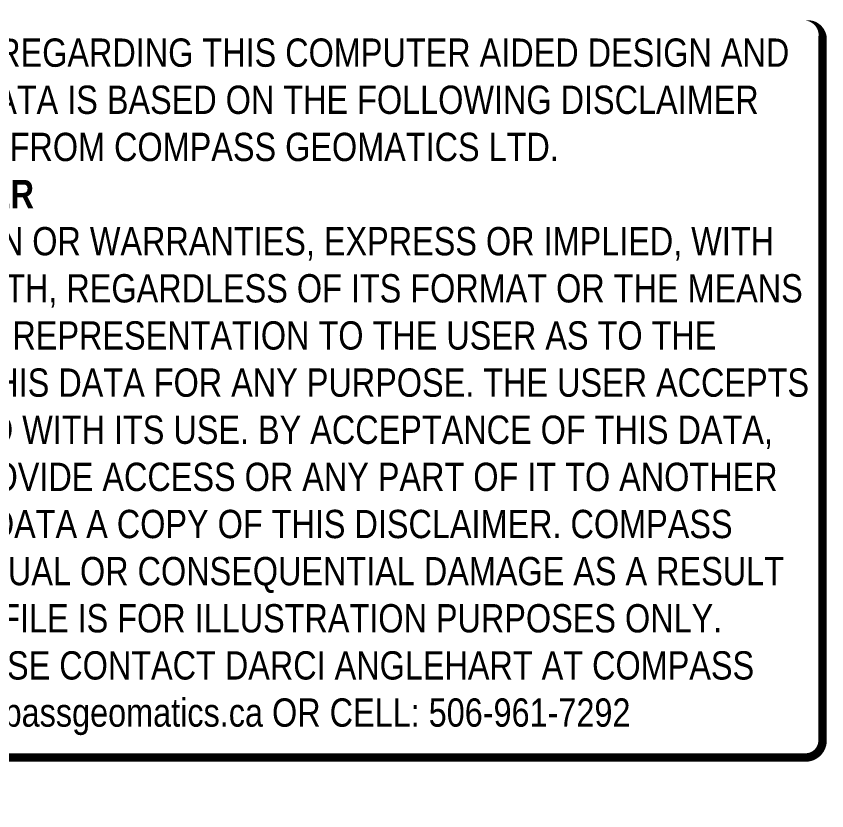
# Model space of a CAD drawing. Extents: x 333333 to 337671, y 5971428 to 5974128.
# Drawn here: x 334784 to 335859, y 5973075 to 5974128 of the extents above; entities that cross this region are included whole.
import ezdxf

# ---------------------------------------------------------------- set-up
doc = ezdxf.new("R2010")
doc.units = 0
doc.header["$LTSCALE"] = 5
doc.header["$PDSIZE"] = 0.5
doc.layers.get('Defpoints').update_dxf_attribs({"color": 9})
doc.layers.add('AB_SEC_N83UTMz12', color=7, linetype='Continuous')
doc.layers.add('DISCLAIMER', color=7, linetype='Continuous', plot=False)
doc.styles.add('80', font='ARIALN.TTF', dxfattribs={"height": 10})
doc.styles.add('80CG', font='ARIALN.TTF', dxfattribs={"height": 10})
doc.dimstyles.new('Compass 5 000', dxfattribs={"dimscale": 5, "dimtxt": 9, "dimasz": 2, "dimexe": 0.2, "dimexo": 0.0625, "dimgap": 0.5, "dimtad": 0, "dimtih": 1, "dimtoh": 1, "dimzin": 0, "dimdsep": 46, "dimtxsty": '80CG', "dimcen": 0.1, "dimse1": 1, "dimse2": 1, "dimclrd": 256, "dimclrt": 256, "dimaunit": 1, "dimadec": 4, "dimazin": 0, "dimtfac": 0.06, "dimtofl": 0, "dimtmove": 0, "dimatfit": 1, "dimfxl": 0.2, "dimtolj": 1, "dimtzin": 0, "dimlwd": -1, "dimarcsym": 0})

# ---------------------------------------------------------------- blocks, each defined once
blk = doc.blocks.new('*D72')
at = {"layer": 'AB_SEC_N83UTMz12', "color": 255, "transparency": 16777216}
for p, q in [((335325.7, 5972713.1), (335335.4, 5972715.5)), ((335232.3, 5972690.1), (335222.6, 5972687.7))]:
    blk.add_line(p, q, dxfattribs=at)
for points in [[(335325.3, 5972714.7), (335326.1, 5972711.5), (335316, 5972710.7)], [(335231.9, 5972691.7), (335232.7, 5972688.4), (335242, 5972692.5)]]:
    blk.add_solid(points, dxfattribs=at)
at = {"layer": 'Defpoints', "color": 0, "transparency": 16777216}
for p in [(335198.8, 5973185.7), (335124.8, 5973167.5), (335316, 5972710.7)]:
    blk.add_point(p, dxfattribs=at)
at = {"layer": 'AB_SEC_N83UTMz12', "color": 255, "transparency": 16777216, "insert": (335374.5, 5972715.5), "char_height": 10, "attachment_point": 5, "style": '80CG'}
blk.add_mtext('\\A1;Baytex\\P15.24 P/L R/W\\PPlan 762 2199', dxfattribs=at)
blk = doc.blocks.new('Disclaimer_Legal')
at = {"layer": 'DISCLAIMER', "color": 254, "flags": 128}
blk.add_lwpolyline([(-3612.9, -1104.6, 37.5, 37.5, 0), (4096.1, -1104.6, 37.5, 37.5, 0.414214), (4171.1, -1029.6, 37.5, 37.5, 0), (4171.1, 2078.7, 37.5, 0, 0.414214), (4096.1, 2153.7, 0, 0, 0), (-3612.9, 2153.7, 0, 0, 0.414214), (-3687.9, 2078.7, 0, 0, 0), (-3687.9, -1029.6, 0, 37.5, 0.414214)], format="xyseb", close=True, dxfattribs=at)
at = {"layer": 'DISCLAIMER', "color": 254, "insert": (241.6, 533.9), "char_height": 125, "width": 7717.568, "attachment_point": 5, "style": '80'}
blk.add_mtext('NOTICE TO THE CORPORATION, PERSON &/OR PERSONS REGARDING THIS COMPUTER AIDED DESIGN AND DRAFTING (CADD) FILES. ACCEPTANCE OF THE CADD DATA IS BASED ON THE FOLLOWING DISCLAIMER WHICH COVERS ALL CADD DATA RECIEVED FROM COMPASS GEOMATICS LTD.\\P{\\fArial Narrow|b1|i0|c0|p34;DISCLAIMER}\\PCOMPASS GEOMATICS LTD. MAKES NO REPRESENTATION OR WARRANTIES, EXPRESS OR IMPLIED, WITH RESPECT TO THE REUSE OF THE DATA PROVIDED HEREWITH, REGARDLESS OF ITS FORMAT OR THE MEANS OF ITS TRANSMISSION. THERE IS NO GUARANTEE OR REPRESENTATION TO THE USER AS TO THE ACCURACY, CURRENCY, SUITABILITY OR RELIABILITY OF THIS DATA FOR ANY PURPOSE. THE USER ACCEPTS THE DATA "AS IS", AND ASSUMES ALL RISKS ASSOCIATED WITH ITS USE. BY ACCEPTANCE OF THIS DATA, THE USER AGREES NOT TO TRANSMIT THIS DATA OR PROVIDE ACCESS OR ANY PART OF IT TO ANOTHER PARTY UNLESS THE USER SHALL INCLUDE WITH THE DATA A COPY OF THIS DISCLAIMER. COMPASS GEOMATICS LTD. ASSUMES NO RESPONSIBILITY FOR ACTUAL OR CONSEQUENTIAL DAMAGE AS A RESULT OF ANY USER\'S RELIANCE ON THIS DATA. THIS CADD FILE IS FOR ILLUSTRATION PURPOSES ONLY.\\PIF YOU REQUIRE MORE ACCURATE INFORMATION, PLEASE CONTACT DARCI ANGLEHART AT COMPASS GEOMATICS LTD. VIA EMAIL: darci.anglehart@compassgeomatics.ca OR CELL: 506-961-7292', dxfattribs=at)

msp = doc.modelspace()

# ---------------------------------------------------------------- block references
at = {"xscale": 0.3, "yscale": 0.3, "zscale": 0.3}
msp.add_blockref('Disclaimer_Legal', (334601.757, 5973476.73), dxfattribs=at)

# ---------------------------------------------------------------- dimensions: what is measured, and where the dimension line sits
at = {"layer": 'AB_SEC_N83UTMz12', "color": 5}
dim = msp.add_linear_dim(base=(335315.972, 5972710.696), p1=(335124.829, 5973167.461), p2=(335198.786, 5973185.706), angle=13.858319, text='Baytex\\P15.24 P/L R/W\\PPlan 762 2199', dimstyle='Compass 5 000', override={"dimclrd": 255, "dimclrt": 255}, dxfattribs=at)
dim.commit()
dim.dimension.update_dxf_attribs({"geometry": '*D72', "text_midpoint": (335374.476, 5972715.486), "dimtype": 161})

doc.saveas('drawing.dxf')
